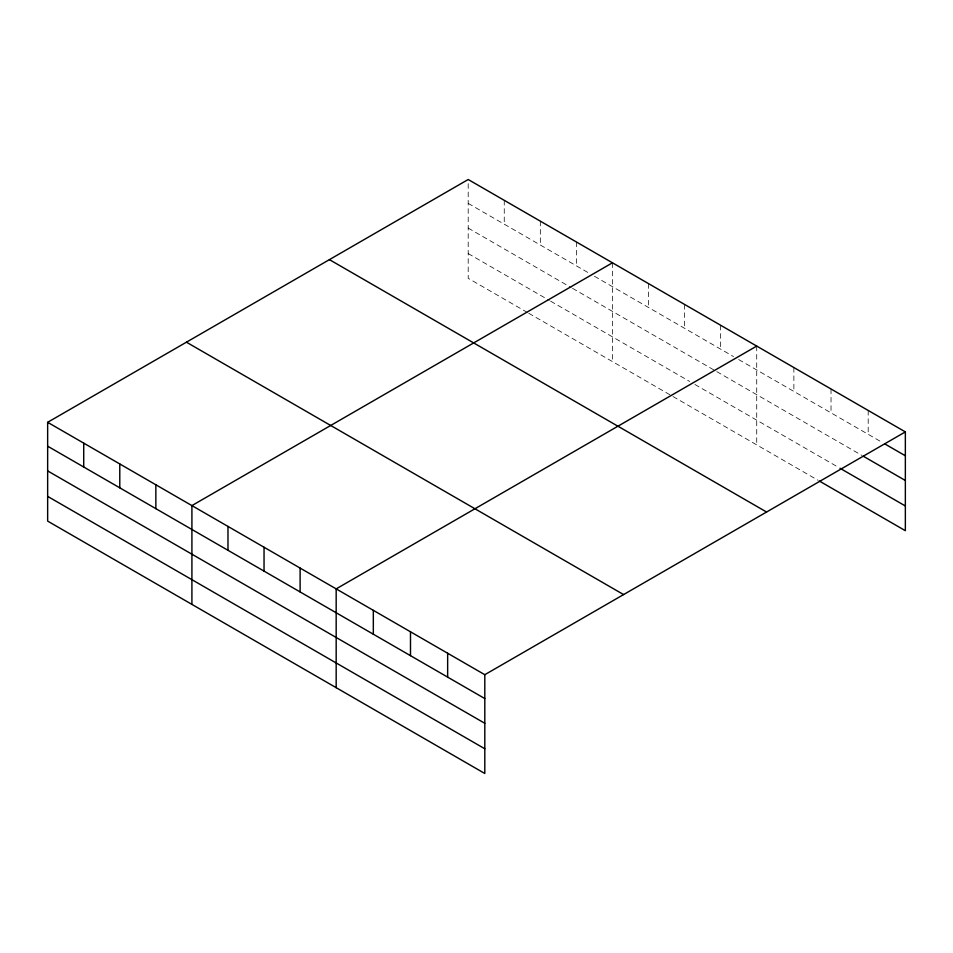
<?xml version="1.0" encoding="UTF-8"?>
<svg xmlns="http://www.w3.org/2000/svg" width="953" height="953" viewBox="0 0 953 953"><rect width="100%" height="100%" fill="white"/><g stroke="black" fill="none" stroke-linecap="round" stroke-linejoin="round"><path stroke-width="0.71" stroke-dasharray="4.76 3.57" d="M468.197 203.382L589.276 273.285M594.422 276.263L733.536 356.577M738.682 359.555L882.287 442.454M468.197 228.101L571.24 287.603M572.527 288.342L715.5 370.884M716.787 371.634L861.786 455.343M468.197 253.581L549.345 300.433M550.631 301.172L689.734 381.486M694.892 384.464L838.723 467.506M527.45 312.513L468.197 278.3L468.197 182.321M528.736 313.251L671.71 395.793M672.997 396.543L818.222 480.383M868.195 410.445L868.195 434.318M831.028 388.991L831.028 412.863M793.873 367.536L793.873 391.409M756.718 346.082L756.718 444.884M720.647 325.259L720.647 349.143M684.588 304.448L684.588 328.32M648.516 283.625L648.516 307.497M612.457 262.802L612.457 361.592M576.386 241.979L576.386 265.851M540.327 221.156L540.327 245.028M504.256 200.333L504.256 224.205"/><path stroke-width="1.43" d="M47.65 422.31L484.803 674.7L484.803 773.491L47.65 521.1L47.65 422.31L468.197 179.509L905.35 431.9L905.35 530.69L819.497 481.122M612.457 262.802L191.91 505.602L191.91 604.393M756.718 346.082L336.171 588.883L336.171 687.673M484.803 674.7L905.35 431.9M884.849 443.931L905.35 455.772M863.061 456.082L905.35 480.491M839.998 468.245L905.35 505.972M329.416 259.633L766.569 512.023M186.431 342.187L623.584 594.577M47.65 446.183L484.803 698.573M47.65 470.901L484.803 723.291M47.65 496.382L484.803 748.772M447.648 653.246L447.648 677.118M410.493 631.791L410.493 655.664M373.326 610.337L373.326 634.21M300.112 568.059L300.112 591.932M264.041 547.236L264.041 571.109M227.981 526.413L227.981 550.298M155.851 484.779L155.851 508.652M119.78 463.956L119.78 487.829M83.721 443.133L83.721 467.006"/></g></svg>
